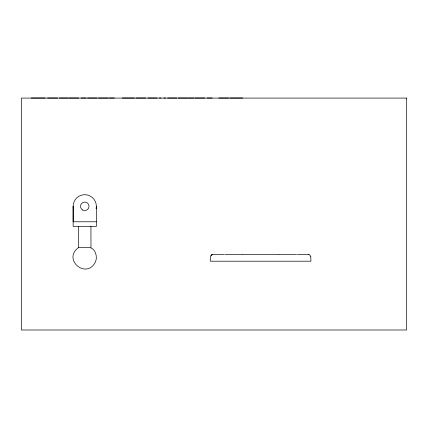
<?xml version="1.0" encoding="UTF-8"?>
<svg xmlns="http://www.w3.org/2000/svg" width="428" height="428" viewBox="0 0 428 428"><rect width="100%" height="100%" fill="white"/><g stroke="black" fill="none" stroke-linecap="round" stroke-linejoin="round"><path stroke-width="0.64" d="M78.559 226.449L78.533 247.571C61.958 259.566 86.863 280.169 95.54 261.642C97.675 256.72 95.428 248.593 89.768 247.555C86.114 247.593 82.069 247.539 78.581 247.571M73.397 208.709A11.604 11.604 0 0 1 83.535 194.761A11.604 11.604 0 0 1 96.348 206.301L96.257 207.762A11.604 11.604 0 0 1 96.097 208.72M223.924 254.494L212.802 254.494C209.784 254.863 210.26 259.127 210.346 261.203L310.931 261.203L310.798 256.816M210.881 255.757L212.256 254.574L211.737 254.826M31.228 98.007L45.266 98.007M47.545 98.007L57.646 98.007M59.364 98.007L68.213 98.007M69.01 98.007L78.763 98.007M81.015 98.007L86.21 98.007M87.628 98.007L97.028 98.007M98.392 98.007L108.343 98.007M109.391 98.007L114.356 98.007M122.301 98.007L134.467 98.007M135.97 98.007L145.718 98.007M147.783 98.007L157.183 98.007M159.328 98.007L161.126 98.007M163.817 98.007L165.641 98.007M167.626 98.007L176.764 98.007M178.064 98.007L188.16 98.007M188.828 98.007L193.793 98.007M194.863 98.007L204.814 98.007M206.997 98.007L212.192 98.007M218.74 98.007L228.611 98.007M229.873 98.007L242.735 98.007M96.359 221.779L73.145 221.779L73.151 206.307L73.145 226.449L96.359 226.449L96.359 206.301M224.791 254.494L242.339 254.494M242.526 254.494L278.751 254.494M278.954 254.494L296.502 254.494M297.332 254.494L309.011 254.574L310.204 255.473L310.803 256.816M308.476 254.494L309.011 254.574M90.939 226.449L90.971 247.571M406.6 98.087L21.4 98.087L21.4 329.993L406.6 329.993L406.6 98.087M82.625 209.988A4.253 4.253 0 0 0 89.008 206.301A4.253 4.253 0 0 0 82.625 202.615A4.253 4.253 0 0 0 82.625 209.988"/></g></svg>
